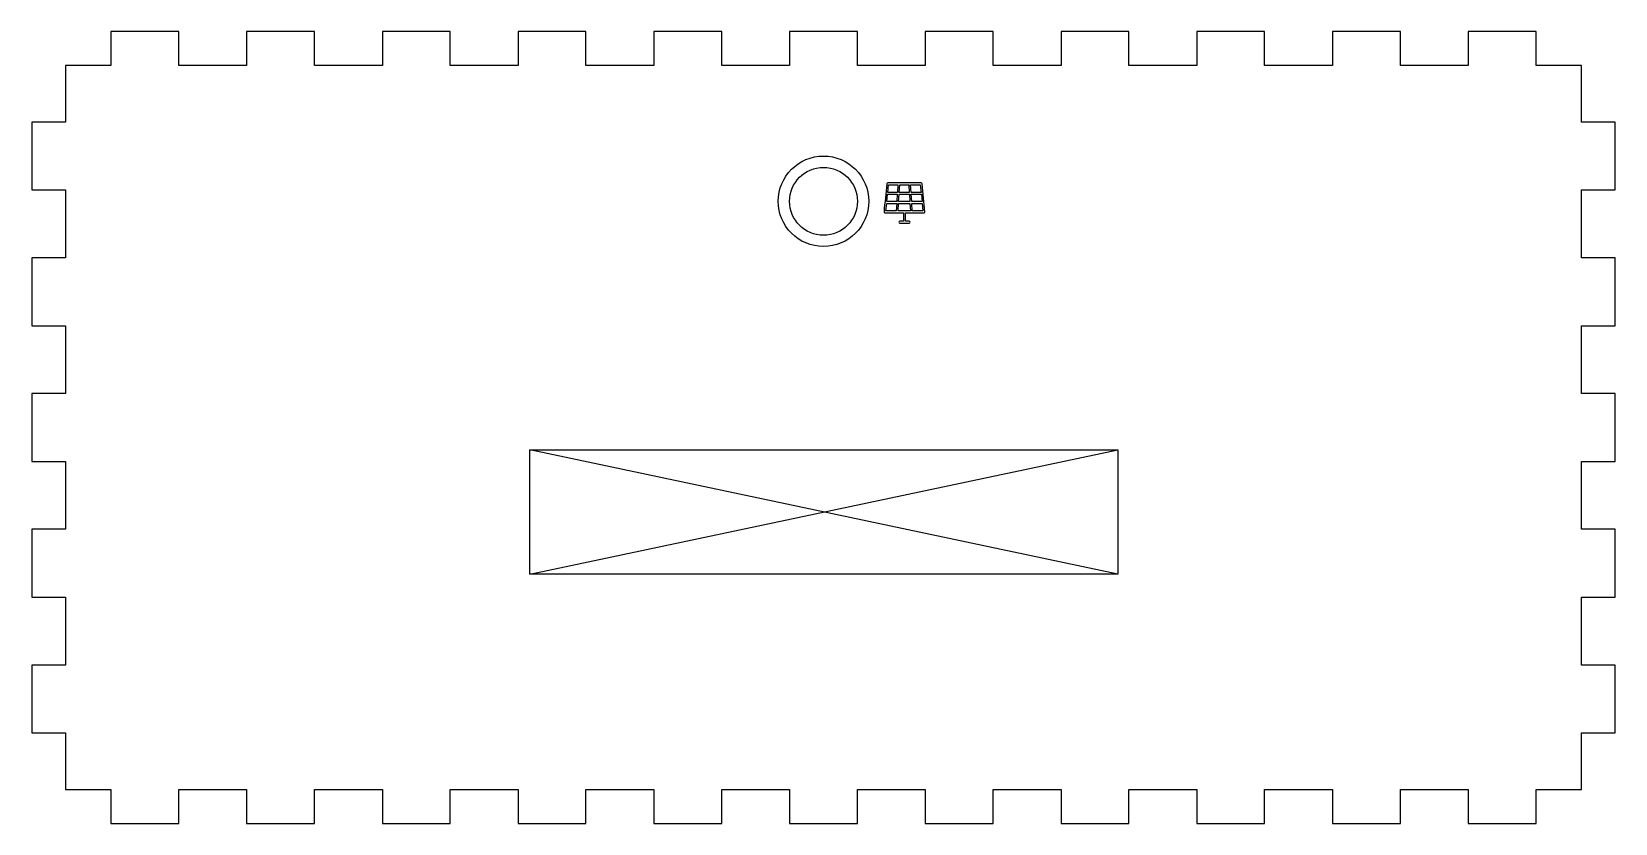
# Model space of a CAD drawing. Header units: millimetres. Extents: x 216 to 356, y 3 to 73.
import ezdxf

# ---------------------------------------------------------------- set-up
doc = ezdxf.new("R2010")
doc.units = ezdxf.units.MM
doc.layers.get('0').update_dxf_attribs({"linetype": 'CONTINUOUS'})

msp = doc.modelspace()

# ---------------------------------------------------------------- linework, layer by layer
for p, q in [((294.64, 59.62), (291.68, 59.62)), ((294.72, 59.54), (294.72, 59.54)), ((291.43, 56.98), (293.07, 56.98)), ((293.07, 56.24), (292.75, 56.24)), ((292.75, 56.08), (293.57, 56.08)), ((293.07, 56.98), (293.07, 56.24)), ((293.24, 56.24), (293.24, 56.98)), ((293.24, 56.98), (294.89, 56.98)), ((293.57, 56.24), (293.24, 56.24)), ((260.03, 25.03), (312.03, 36.03)), ((312.03, 25.03), (260.03, 36.03))]:
    msp.add_line(p, q)
for points in [[(219, 70), (219, 65), (216, 65), (216, 59), (219, 59), (219, 53), (216, 53), (216, 47), (219, 47), (219, 41), (216, 41), (216, 35), (219, 35), (219, 29), (216, 29), (216, 23), (219, 23), (219, 17), (216, 17), (216, 11), (219, 11), (219, 6), (223, 6), (223, 3), (229, 3), (229, 6), (235, 6), (235, 3), (241, 3), (241, 6), (247, 6), (247, 3), (253, 3), (253, 6), (259, 6), (259, 3), (265, 3), (265, 6), (271, 6), (271, 3), (277, 3), (277, 6), (283, 6), (283, 3), (289, 3), (289, 6), (295, 6), (295, 3), (301, 3), (301, 6), (307, 6), (307, 3), (313, 3), (313, 6), (319, 6), (319, 3), (325, 3), (325, 6), (331, 6), (331, 3), (337, 3), (337, 6), (343, 6), (343, 3), (349, 3), (349, 6), (353, 6), (353, 11), (356, 11), (356, 17), (353, 17), (353, 23), (356, 23), (356, 29), (353, 29), (353, 35), (356, 35), (356, 41), (353, 41), (353, 47), (356, 47), (356, 53), (353, 53), (353, 59), (356, 59), (356, 65), (353, 65), (353, 70), (349, 70), (349, 73), (343, 73), (343, 70), (337, 70), (337, 73), (331, 73), (331, 70), (325, 70), (325, 73), (319, 73), (319, 70), (313, 70), (313, 73), (307, 73), (307, 70), (301, 70), (301, 73), (295, 73), (295, 70), (289, 70), (289, 73), (283, 73), (283, 70), (277, 70), (277, 73), (271, 73), (271, 70), (265, 70), (265, 73), (259, 73), (259, 70), (253, 70), (253, 73), (247, 73), (247, 70), (241, 70), (241, 73), (235, 73), (235, 70), (229, 70), (229, 73), (223, 73), (223, 70)], [(291.75, 59.45), (292.57, 59.45), (292.53, 58.79), (291.68, 58.79)], [(292.74, 59.45), (293.53, 59.45), (293.58, 58.79), (292.7, 58.79)], [(293.7, 59.45), (294.56, 59.45), (294.63, 58.79), (293.74, 58.79)], [(291.59, 57.81), (292.47, 57.81), (292.42, 57.15), (291.52, 57.15)], [(291.67, 58.63), (292.52, 58.63), (292.48, 57.97), (291.6, 57.97)], [(292.63, 57.81), (293.64, 57.81), (293.69, 57.15), (292.59, 57.15)], [(292.69, 58.63), (293.59, 58.63), (293.63, 57.97), (292.64, 57.97)], [(293.75, 58.63), (294.65, 58.63), (294.71, 57.97), (293.8, 57.97)], [(293.81, 57.81), (294.73, 57.81), (294.79, 57.15), (293.85, 57.15)], [(260.03, 36.03), (312.03, 36.03), (312.03, 25.03), (260.03, 25.03)]]:
    msp.add_lwpolyline(points, close=True)
for radius in [4, 3]:
    msp.add_circle((286, 58), radius)
for points in [[(291.59, 59.54), (291.52, 58.72), (291.42, 57.89), (291.35, 57.07)], [(291.68, 59.62), (291.63, 59.62), (291.6, 59.59), (291.59, 59.54)], [(294.72, 59.54), (294.71, 59.59), (294.68, 59.62), (294.64, 59.62)], [(294.97, 57.07), (294.89, 57.89), (294.8, 58.72), (294.72, 59.54)], [(291.35, 57.07), (291.35, 57.02), (291.38, 56.98), (291.43, 56.98)], [(291.43, 56.98), (291.43, 56.98), (291.43, 56.98), (291.43, 56.98)], [(292.75, 56.24), (292.7, 56.24), (292.66, 56.21), (292.66, 56.16)], [(292.66, 56.16), (292.66, 56.12), (292.7, 56.08), (292.75, 56.08)], [(293.65, 56.16), (293.65, 56.21), (293.61, 56.24), (293.57, 56.24)], [(293.57, 56.08), (293.61, 56.08), (293.65, 56.12), (293.65, 56.16)], [(294.89, 56.98), (294.93, 56.98), (294.97, 57.02), (294.97, 57.07)]]:
    msp.add_open_spline(points, degree=3)

doc.saveas('drawing.dxf')
